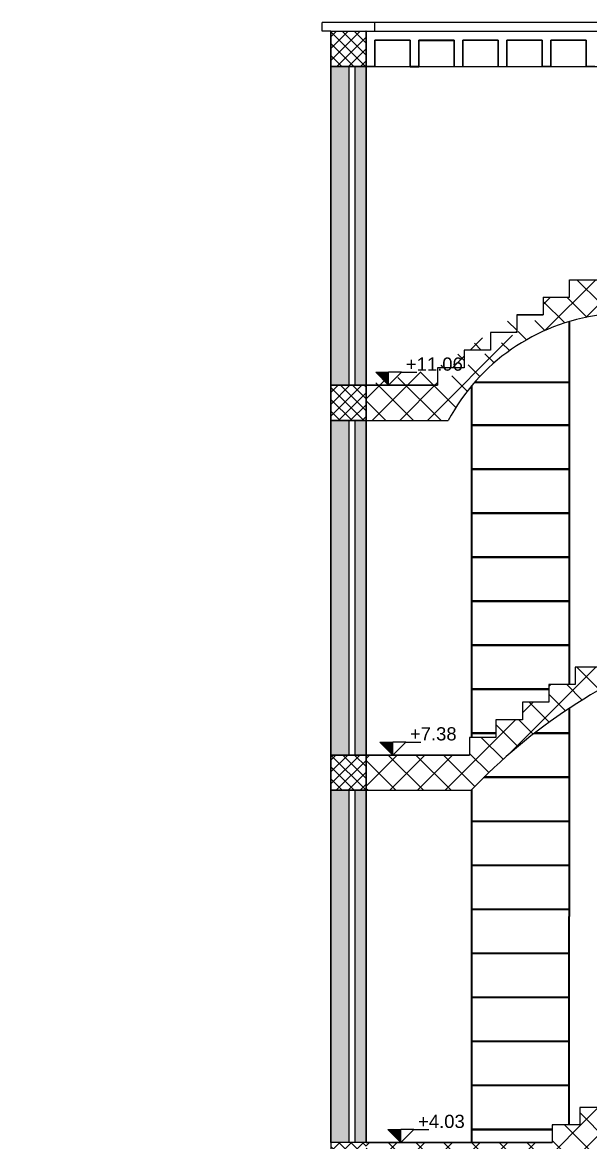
# Model space of a CAD drawing. Header units: millimetres. Extents: x 2459 to 3981, y 1231 to 4850.
# Drawn here: x 3777.07 to 3783.52, y 1245.81 to 1258.54 of the extents above; entities that cross this region are included whole.
import ezdxf

# ---------------------------------------------------------------- set-up
doc = ezdxf.new("R2010")
doc.units = ezdxf.units.MM
doc.styles.get("Standard").update_dxf_attribs({"font": 'arial.ttf'})
pattern_1 = [(45, (120.35798, 5e-13), (-0.157154482, 0.157154482), []), (135, (120.35798, 5e-13), (-0.157154482, -0.157154482), [])]

msp = doc.modelspace()

# ---------------------------------------------------------------- hatches: boundary and pattern name
h = msp.add_hatch()
h.set_pattern_fill('ANSI37', color=256, scale=0.03)
h.paths.add_polyline_path([(3783.759752, 1240.865233), (3783.359752, 1240.865233), (3783.359752, 1240.465233), (3783.759752, 1240.465233)])
h.paths.add_polyline_path([(3833.204815, 1243.114923), (3832.254815, 1243.114923), (3832.254815, 1242.814923), (3833.204815, 1242.814923)])
h.paths.add_polyline_path([(3815.954815, 1243.114923), (3815.004815, 1243.114923), (3815.004815, 1242.814923), (3815.954815, 1242.814923)])
h.paths.add_polyline_path([(3780.969752, 1240.865233), (3780.569752, 1240.865233), (3780.569752, 1240.465233), (3780.969752, 1240.465233)])
h.paths.add_polyline_path([(3780.969752, 1250.215543), (3780.569752, 1250.215543), (3780.569752, 1249.815543), (3780.969752, 1249.815543)])
h.paths.add_polyline_path([(3780.969752, 1245.813372), (3780.569752, 1245.813372), (3780.569752, 1245.413372), (3780.969752, 1245.413372)])
h.paths.add_polyline_path([(3788.301951, 1240.865233), (3787.901951, 1240.865233), (3787.901951, 1240.465233), (3788.301951, 1240.465233)])
h.paths.add_polyline_path([(3790.631951, 1240.865233), (3790.231951, 1240.865233), (3790.231951, 1240.465233), (3790.631951, 1240.465233)])
h.paths.add_polyline_path([(3795.501951, 1240.865233), (3795.101951, 1240.865233), (3795.101951, 1240.465233), (3795.501951, 1240.465233)])
h.paths.add_polyline_path([(3795.501951, 1244.314923), (3795.101951, 1244.314923), (3795.101951, 1243.914923), (3795.501951, 1243.914923)])
h.paths.add_polyline_path([(3790.631951, 1244.314923), (3790.231951, 1244.314923), (3790.231951, 1243.915233), (3790.631951, 1243.915233)])
h.paths.add_polyline_path([(3788.301951, 1244.314923), (3787.901951, 1244.314923), (3787.901951, 1243.915233), (3788.301951, 1243.915233)])
h.paths.add_polyline_path([(3788.301951, 1248.012751), (3787.901951, 1248.012751), (3787.901951, 1247.613062), (3788.181951, 1247.613062), (3788.301951, 1247.612751)])
h.paths.add_polyline_path([(3790.631951, 1248.012751), (3790.231951, 1248.012751), (3790.231951, 1247.612751), (3790.631951, 1247.612751)])
h.paths.add_polyline_path([(3795.501951, 1248.012751), (3795.101951, 1248.012751), (3795.101951, 1247.612751), (3795.501951, 1247.612751)])
h.paths.add_polyline_path([(3795.501951, 1251.814923), (3795.101951, 1251.814923), (3795.101951, 1251.414923), (3795.501951, 1251.414923)])
h.paths.add_polyline_path([(3790.631951, 1251.814923), (3790.231951, 1251.814923), (3790.231951, 1251.414923), (3790.631951, 1251.414923)])
h.paths.add_polyline_path([(3788.301951, 1251.814923), (3787.901951, 1251.814923), (3787.901951, 1251.414923), (3788.301951, 1251.414923)])
h.paths.add_polyline_path([(3790.631951, 1255.614923), (3790.231951, 1255.614923), (3790.231951, 1255.215233), (3790.631951, 1255.215233)])
h.paths.add_polyline_path([(3795.501951, 1255.615233), (3795.101951, 1255.615233), (3795.101951, 1255.215233), (3795.501951, 1255.215233)])
h.paths.add_polyline_path([(3788.301951, 1255.614923), (3787.901951, 1255.614923), (3787.901951, 1255.215233), (3788.301951, 1255.215233)])
h.paths.add_polyline_path([(3788.301951, 1258.438326), (3787.901951, 1258.438241), (3787.901951, 1258.038326), (3788.301951, 1258.038326)])
h.paths.add_polyline_path([(3790.206425, 1258.437715), (3789.806425, 1258.437715), (3789.806425, 1258.037715), (3790.206425, 1258.037715)])
h.paths.add_polyline_path([(3780.968958, 1258.437715), (3780.568958, 1258.437715), (3780.56898, 1258.037715), (3780.969752, 1258.036808)])
h.paths.add_polyline_path([(3780.969752, 1254.415543), (3780.569752, 1254.415543), (3780.569752, 1254.015543), (3780.969752, 1254.015543)])
at = {"linetype": 'Continuous', "lineweight": -3, "ltscale": 0.01, "true_color": 0x939598, "transparency": 33554559}
h = msp.add_hatch(dxfattribs=at)
h.set_pattern_fill('ANGLE', color=252, scale=0.01)
h.set_pattern_definition([(0, (120.35798, 5e-13), (0, 0.06985), [0.0508, -0.01905]), (90, (120.35798, 5e-13), (-0.06985, 4e-18), [0.0508, -0.01905])])
h.paths.add_polyline_path([(3780.769752, 1245.413372), (3780.56967, 1245.413372), (3780.569752, 1243.915233), (3780.56967, 1243.815233), (3780.769752, 1243.815233)])
h.paths.add_polyline_path([(3795.501951, 1243.914923), (3795.373621, 1243.914923), (3795.373621, 1240.865233), (3795.501951, 1240.865233)])
h.paths.add_polyline_path([(3795.307434, 1243.914923), (3795.101951, 1243.914923), (3795.101951, 1240.865233), (3795.307434, 1240.865233)])
h.paths.add_polyline_path([(3795.307434, 1251.414923), (3795.101951, 1251.414923), (3795.101951, 1248.012751), (3795.307434, 1248.012751)])
h.paths.add_polyline_path([(3795.501951, 1251.414923), (3795.373621, 1251.414923), (3795.373621, 1248.012751), (3795.501951, 1248.012751)])
h.paths.add_polyline_path([(3795.501951, 1255.215233), (3795.373621, 1255.215233), (3795.373621, 1251.814923), (3795.501951, 1251.814923)])
h.paths.add_polyline_path([(3795.307434, 1247.612751), (3795.101951, 1247.612751), (3795.101951, 1244.314923), (3795.307434, 1244.314923)])
h.paths.add_polyline_path([(3795.501951, 1247.612751), (3795.373621, 1247.612751), (3795.373621, 1244.314923), (3795.501951, 1244.314923)])
h.paths.add_polyline_path([(3795.307434, 1255.215233), (3795.101951, 1255.215233), (3795.101951, 1251.814923), (3795.307434, 1251.814923)])
h.paths.add_polyline_path([(3790.011908, 1258.037715), (3789.806425, 1258.037715), (3789.806425, 1255.614923), (3790.011908, 1255.614923)])
h.paths.add_polyline_path([(3790.206425, 1258.037715), (3790.078095, 1258.037715), (3790.078095, 1255.614923), (3790.207219, 1255.614923)])
h.paths.add_polyline_path([(3780.77444, 1258.03725), (3780.56898, 1258.037715), (3780.569178, 1254.415543), (3780.77444, 1254.415543)])
h.paths.add_polyline_path([(3780.969752, 1258.036808), (3780.840628, 1258.037101), (3780.840628, 1254.415543), (3780.969752, 1254.415543)])
h.paths.add_polyline_path([(3780.775234, 1254.015543), (3780.569752, 1254.015543), (3780.569752, 1250.215543), (3780.775234, 1250.215543)])
h.paths.add_polyline_path([(3780.969752, 1254.015543), (3780.841422, 1254.015543), (3780.841422, 1250.215543), (3780.969752, 1250.215543)])
h.paths.add_polyline_path([(3780.775234, 1249.815543), (3780.569752, 1249.815543), (3780.569752, 1245.813372), (3780.775234, 1245.813372)])
h.paths.add_polyline_path([(3780.969752, 1249.815543), (3780.841422, 1249.815543), (3780.841422, 1245.813372), (3780.969752, 1245.813372)])
h.paths.add_polyline_path([(3780.969752, 1245.413372), (3780.840628, 1245.413372), (3780.840628, 1243.815233), (3780.969752, 1243.815233)])
h.paths.add_polyline_path([(3780.775234, 1241.715314), (3780.569752, 1241.715314), (3780.569752, 1240.865233), (3780.775234, 1240.865233)])
h.paths.add_polyline_path([(3780.969752, 1241.715314), (3780.841422, 1241.715314), (3780.841422, 1240.865233), (3780.969752, 1240.865233)])
at = {"ltscale": 0.01, "transparency": 33554559}
h = msp.add_hatch(dxfattribs=at)
h.set_pattern_fill('ANSI37', color=256, scale=0.07)
h.set_pattern_definition(pattern_1)
h.paths.add_polyline_path([(3782.681951, 1255.215233), (3782.981951, 1255.215233)], flags=17)
edge = h.paths.add_edge_path()
edge.add_line((3783.281951, 1255.614923), (3783.631938, 1255.614923))
edge.add_line((3783.631938, 1255.614923), (3783.631938, 1255.215233))
edge.add_line((3783.281951, 1255.414923), (3783.281951, 1255.614923))
edge.add_arc((3783.928215, 1252.943387), 2.291083, 97.4301642, 152.0974627)
edge.add_line((3782.981951, 1255.414923), (3783.281951, 1255.414923))
edge.add_line((3782.981951, 1255.414923), (3782.981951, 1255.215233))
edge.add_line((3782.681951, 1255.215233), (3782.681951, 1255.015543))
edge.add_line((3782.981951, 1255.215233), (3782.681951, 1255.215233))
edge.add_line((3782.681951, 1255.215233), (3782.981951, 1255.215233))
edge.add_line((3782.681951, 1255.215233), (3782.981951, 1255.215233))
edge.add_line((3782.381951, 1255.015543), (3782.381951, 1254.815543))
edge.add_line((3782.681951, 1255.015543), (3782.381951, 1255.015543))
edge.add_line((3782.081951, 1254.815543), (3782.081951, 1254.615543))
edge.add_line((3782.381951, 1254.815543), (3782.081951, 1254.815543))
edge.add_line((3781.781951, 1254.615543), (3781.781951, 1254.415543))
edge.add_line((3782.081951, 1254.615543), (3781.781951, 1254.615543))
edge.add_line((3780.969752, 1254.015543), (3781.903482, 1254.015543))
edge.add_line((3780.969752, 1254.415543), (3781.781951, 1254.415543))
edge.add_line((3780.969752, 1254.415543), (3780.969752, 1254.015543))
at = {"ltscale": 0.01}
h = msp.add_hatch(color=256, dxfattribs=at)
h.dxf.hatch_style = 1
h.paths.add_polyline_path([(3781.225851, 1254.563025), (3781.078369, 1254.563025), (3781.225851, 1254.415543)])
at = {"transparency": 33554559}
h = msp.add_hatch(dxfattribs=at)
h.set_pattern_fill('ANSI37', color=256, scale=0.07)
h.set_pattern_definition(pattern_1)
edge = h.paths.add_edge_path()
edge.add_arc((3786.868761, 1245.307339), 6.517512, 110.4214895, 136.2346691)
edge.add_line((3782.161951, 1249.815543), (3780.969752, 1249.815543))
edge.add_line((3780.969752, 1249.815543), (3780.969752, 1250.215543))
edge.add_line((3780.969752, 1250.215543), (3782.144661, 1250.215543))
edge.add_line((3782.144661, 1250.215543), (3782.144661, 1250.415543))
edge.add_line((3782.144661, 1250.415543), (3782.444661, 1250.415543))
edge.add_line((3782.444661, 1250.415543), (3782.444661, 1250.615543))
edge.add_line((3782.444661, 1250.615543), (3782.744661, 1250.615543))
edge.add_line((3782.744661, 1250.615543), (3782.744661, 1250.815543))
edge.add_line((3782.744661, 1250.815543), (3783.044661, 1250.815543))
edge.add_line((3783.044661, 1250.815543), (3783.044661, 1251.015543))
edge.add_line((3783.044661, 1251.015543), (3783.344661, 1251.015543))
edge.add_line((3783.344661, 1251.015543), (3783.344661, 1251.215543))
edge.add_line((3783.344661, 1251.215543), (3783.644661, 1251.215543))
edge.add_line((3783.644661, 1251.215543), (3783.644661, 1251.415233))
edge.add_line((3783.644661, 1251.415233), (3783.944661, 1251.415233))
edge.add_line((3783.944661, 1251.415233), (3783.944661, 1251.614923))
edge.add_line((3783.944661, 1251.614923), (3784.244661, 1251.614923))
edge.add_line((3784.244661, 1251.614923), (3784.244661, 1251.814923))
edge.add_line((3784.244661, 1251.814923), (3784.785734, 1251.814923))
edge.add_line((3784.785734, 1251.814923), (3784.785734, 1251.415233))
edge.add_line((3784.785734, 1251.415233), (3784.594647, 1251.415233))
edge = h.paths.add_edge_path(flags=17)
edge.add_line((3783.644661, 1251.415233), (3783.944661, 1251.415233))
edge.add_line((3783.644661, 1251.415233), (3783.944661, 1251.415233))
edge.add_line((3782.144661, 1250.215543), (3781.516901, 1250.215543))
edge.add_line((3782.144661, 1250.215543), (3781.844661, 1250.215543))
at = {"ltscale": 0.01}
h = msp.add_hatch(color=256, dxfattribs=at)
h.dxf.hatch_style = 1
h.paths.add_polyline_path([(3781.272169, 1250.363025), (3781.124686, 1250.363025), (3781.272169, 1250.215543)])
at = {"transparency": 33554559}
h = msp.add_hatch(dxfattribs=at)
h.set_pattern_fill('ANSI37', color=256, scale=0.07)
h.set_pattern_definition(pattern_1)
h.paths.add_polyline_path([(3780.569752, 1241.715314), (3779.720309, 1241.715314), (3779.720309, 1241.385233), (3779.420309, 1241.385233), (3779.420309, 1241.205233), (3779.120309, 1241.205233), (3779.120309, 1241.035233), (3778.820309, 1241.035233), (3778.820309, 1240.865233), (3777.065568, 1240.865233), (3777.065568, 1240.465233), (3779.066646, 1240.465233), (3779.47846, 1240.877047), (3780.048463, 1241.054813), (3780.569752, 1241.054813)])
h.paths.add_polyline_path([(3786.073038, 1248.012751), (3786.287494, 1248.012751), (3786.287494, 1247.613062), (3783.08283, 1245.413372), (3780.969752, 1245.413372), (3780.969752, 1245.813372), (3783.08283, 1245.813372), (3783.08283, 1246.013372), (3783.396279, 1246.013372), (3783.396279, 1246.213372), (3783.673038, 1246.213372), (3783.673038, 1246.413372), (3783.973038, 1246.413372), (3783.973038, 1246.613372), (3784.273038, 1246.613372), (3784.273038, 1246.813372), (3784.573038, 1246.813372), (3784.573038, 1247.013372), (3784.873038, 1247.013372), (3784.873038, 1247.213372), (3785.173038, 1247.213372), (3785.173038, 1247.413372), (3785.473038, 1247.413372), (3785.473038, 1247.613062), (3785.773038, 1247.613062), (3785.773038, 1247.812751), (3786.073038, 1247.812751)])
edge = h.paths.add_edge_path()
edge.add_line((3780.969752, 1241.715373), (3780.969752, 1240.865233))
edge.add_line((3780.969752, 1240.865233), (3782.017908, 1240.865233))
edge.add_line((3785.801951, 1244.314923), (3786.06221, 1244.314923))
edge.add_line((3786.06221, 1243.915233), (3786.06221, 1244.314923))
edge.add_line((3786.06221, 1243.915233), (3785.801951, 1243.915233))
edge.add_line((3785.801951, 1244.114923), (3785.801951, 1244.314923))
edge.add_line((3785.501951, 1244.114923), (3785.801951, 1244.114923))
edge.add_line((3785.801951, 1243.915233), (3783.080964, 1242.128845))
edge.add_line((3785.501951, 1244.114923), (3785.501951, 1243.915233))
edge.add_line((3784.901951, 1243.515543), (3784.601951, 1243.515543))
edge.add_line((3784.901951, 1243.715543), (3784.901951, 1243.515543))
edge.add_line((3785.201951, 1243.715543), (3784.901951, 1243.715543))
edge.add_line((3785.201951, 1243.915233), (3785.201951, 1243.715543))
edge.add_line((3785.501951, 1243.915233), (3785.201951, 1243.915233))
edge.add_line((3785.201951, 1243.915233), (3785.501951, 1243.915233))
edge.add_line((3783.701951, 1242.715543), (3783.401951, 1242.715543))
edge.add_line((3783.701951, 1242.915543), (3783.701951, 1242.715543))
edge.add_line((3784.001951, 1242.915543), (3783.701951, 1242.915543))
edge.add_line((3784.001951, 1243.115543), (3784.001951, 1242.915543))
edge.add_line((3784.301951, 1243.115543), (3784.001951, 1243.115543))
edge.add_line((3784.301951, 1243.315543), (3784.301951, 1243.115543))
edge.add_line((3784.601951, 1243.315543), (3784.301951, 1243.315543))
edge.add_line((3784.601951, 1243.515543), (3784.601951, 1243.315543))
edge.add_line((3783.401951, 1242.515543), (3783.125192, 1242.515543))
edge.add_line((3783.401951, 1242.715543), (3783.401951, 1242.515543))
edge.add_arc((3783.657232, 1240.56507), 1.666577, 110.2293695, 169.6239718)
edge.add_line((3782.811743, 1242.115543), (3782.402485, 1242.115543))
edge.add_line((3782.811743, 1242.315543), (3782.811743, 1242.115543))
edge.add_line((3783.125192, 1242.315543), (3782.811743, 1242.315543))
edge.add_line((3783.125192, 1242.515543), (3783.125192, 1242.315543))
edge.add_line((3782.12502, 1241.715543), (3780.969752, 1241.715314))
edge.add_line((3782.12502, 1241.915543), (3782.12502, 1241.715543))
edge.add_line((3782.402485, 1241.915543), (3782.12502, 1241.915543))
edge.add_line((3782.402485, 1242.115543), (3782.402485, 1241.915543))
at = {"ltscale": 0.01}
h = msp.add_hatch(color=256, dxfattribs=at)
h.dxf.hatch_style = 1
h.paths.add_polyline_path([(3781.364577, 1245.960854), (3781.217095, 1245.960854), (3781.364577, 1245.813372)])

# ---------------------------------------------------------------- linework, layer by layer
for p, q in [((3781.068958, 1258.536808), (3780.468958, 1258.536808)), ((3780.468958, 1258.437715), (3780.468958, 1258.536808)), ((3780.568958, 1258.437715), (3780.468958, 1258.437715)), ((3780.568958, 1258.437715), (3780.569752, 1243.915233)), ((3780.568958, 1258.037715), (3780.568958, 1258.437715)), ((3780.968958, 1258.437715), (3781.068958, 1258.437715)), ((3780.969752, 1258.437715), (3787.901951, 1258.437715, 0.889686)), ((3780.969752, 1258.437715), (3780.969752, 1258.036567)), ((3781.027436, 1258.536808), (3781.027436, 1258.537715)), ((3789.706425, 1258.537715), (3781.068958, 1258.536808)), ((3781.068958, 1258.437715), (3781.068958, 1258.536808)), ((3781.126643, 1258.436808), (3789.706425, 1258.438622)), ((3781.469752, 1258.336813), (3781.069752, 1258.336813)), ((3781.069752, 1258.336813), (3781.069752, 1258.036813)), ((3781.469752, 1258.335958), (3781.069752, 1258.335958)), ((3781.069752, 1258.335958), (3781.069752, 1258.035958)), ((3781.469752, 1258.335958), (3781.069752, 1258.335958)), ((3781.069752, 1258.335958), (3781.069752, 1258.035958)), ((3781.469752, 1258.036813), (3781.469752, 1258.336813)), ((3781.469752, 1258.035958), (3781.469752, 1258.335958)), ((3781.469752, 1258.035958), (3781.469752, 1258.335958)), ((3781.969752, 1258.336865), (3781.569752, 1258.336865)), ((3781.569752, 1258.336865), (3781.569752, 1258.036865)), ((3781.969752, 1258.334011), (3781.569752, 1258.334011)), ((3781.569752, 1258.334011), (3781.569752, 1258.034011)), ((3781.969752, 1258.334011), (3781.569752, 1258.334011)), ((3781.569752, 1258.334011), (3781.569752, 1258.034011)), ((3781.969752, 1258.036865), (3781.969752, 1258.336865)), ((3781.969752, 1258.034011), (3781.969752, 1258.334011)), ((3781.969752, 1258.034011), (3781.969752, 1258.334011)), ((3782.469752, 1258.336916), (3782.069752, 1258.336916)), ((3782.069752, 1258.336916), (3782.069752, 1258.036916)), ((3782.469752, 1258.334918), (3782.069752, 1258.334918)), ((3782.069752, 1258.334918), (3782.069752, 1258.034918)), ((3782.469752, 1258.334918), (3782.069752, 1258.334918)), ((3782.069752, 1258.334918), (3782.069752, 1258.034918)), ((3782.469752, 1258.036916), (3782.469752, 1258.336916)), ((3782.469752, 1258.034918), (3782.469752, 1258.334918)), ((3782.469752, 1258.034918), (3782.469752, 1258.334918)), ((3782.969752, 1258.336813), (3782.569752, 1258.336813)), ((3782.569752, 1258.336813), (3782.569752, 1258.036813)), ((3782.969752, 1258.335825), (3782.569752, 1258.335825)), ((3782.569752, 1258.335825), (3782.569752, 1258.035825)), ((3782.969752, 1258.335825), (3782.569752, 1258.335825)), ((3782.569752, 1258.335825), (3782.569752, 1258.035825)), ((3782.969752, 1258.036813), (3782.969752, 1258.336813)), ((3782.969752, 1258.035825), (3782.969752, 1258.335825)), ((3782.969752, 1258.035825), (3782.969752, 1258.335825)), ((3783.469752, 1258.33702), (3783.069752, 1258.33702)), ((3783.069752, 1258.33702), (3783.069752, 1258.03702)), ((3783.469752, 1258.336164), (3783.069752, 1258.336164)), ((3783.069752, 1258.336164), (3783.069752, 1258.036164)), ((3783.469752, 1258.336164), (3783.069752, 1258.336164)), ((3783.069752, 1258.336164), (3783.069752, 1258.036164)), ((3783.469752, 1258.03702), (3783.469752, 1258.33702)), ((3783.469752, 1258.036164), (3783.469752, 1258.336164)), ((3783.469752, 1258.036164), (3783.469752, 1258.336164)), ((3781.069752, 1258.036813), (3780.969752, 1258.036808)), ((3780.969752, 1258.036567), (3781.069752, 1258.036526)), ((3780.969752, 1258.036567), (3781.069752, 1258.035958)), ((3781.026643, 1258.036808), (3789.806425, 1258.037715)), ((3781.569752, 1258.036865), (3781.469752, 1258.035958)), ((3781.469752, 1258.036854), (3781.569752, 1258.036813)), ((3781.469752, 1258.034621), (3781.569752, 1258.034579)), ((3781.969752, 1258.036906), (3782.069752, 1258.036865)), ((3781.969752, 1258.035528), (3782.069752, 1258.035486)), ((3782.069752, 1258.034918), (3781.969752, 1258.034011)), ((3782.469752, 1258.036958), (3782.569752, 1258.036916)), ((3782.469752, 1258.036435), (3782.569752, 1258.036394)), ((3782.569752, 1258.035825), (3782.469752, 1258.034918)), ((3782.969752, 1258.036854), (3783.069752, 1258.036813)), ((3782.969752, 1258.036774), (3783.069752, 1258.036732)), ((3783.069752, 1258.036732), (3782.969752, 1258.035825)), ((3783.569752, 1258.037071), (3783.469752, 1258.036164)), ((3783.469752, 1258.037061), (3783.569752, 1258.03702)), ((3783.469752, 1258.036825), (3783.569752, 1258.036784)), ((3783.281951, 1255.614923), (3789.801951, 1255.614923)), ((3783.281951, 1255.414923, -0.227476), (3783.281951, 1255.614923, 0.772524)), ((3782.981951, 1255.414923, -0.227476), (3783.281951, 1255.414923, -0.227476)), ((3782.981951, 1255.414923, -0.227476), (3782.981951, 1255.215233, -0.227476)), ((3782.681951, 1255.215233), (3782.981951, 1255.215233)), ((3782.681951, 1255.215233), (3782.981951, 1255.215233)), ((3782.681951, 1255.215233, 0.785091), (3782.981951, 1255.215233, 0.785091)), ((3782.681951, 1255.215233, 0.772524), (3782.981951, 1255.215233, 0.772524)), ((3782.981951, 1255.215233, -0.227476), (3782.681951, 1255.215233, -0.227476)), ((3782.681951, 1255.215233, -0.227476), (3782.681951, 1255.015543, -0.227476)), ((3783.271951, 1255.133046, 0.317121), (3783.271951, 1251.015543, 0.91714)), ((3783.281951, 1255.133046, 0.317121), (3783.281951, 1251.015543, 0.91714)), ((3782.681951, 1255.015543, -0.227476), (3782.381951, 1255.015543, -0.227476)), ((3782.381951, 1255.015543, -0.227476), (3782.381951, 1254.815543, -0.227476)), ((3782.381951, 1254.815543, -0.227476), (3782.081951, 1254.815543, -0.227476)), ((3782.081951, 1254.815543, -0.227476), (3782.081951, 1254.615543, -0.227476)), ((3781.078369, 1254.563025, -0.113738), (3781.225851, 1254.563025, -0.113738)), ((3781.225851, 1254.415543, -0.113738), (3781.225851, 1254.563025, -0.113738)), ((3781.225851, 1254.415543, -0.113738), (3781.373334, 1254.563025, -0.113738)), ((3781.373334, 1254.563025, -0.113738), (3781.225851, 1254.563025, -0.113738)), ((3781.373334, 1254.563025, -0.113738), (3781.544645, 1254.563025, -0.113738)), ((3782.081951, 1254.615543, -0.227476), (3781.781951, 1254.615543, -0.227476)), ((3781.781951, 1254.615543, -0.227476), (3781.781951, 1254.415543, -0.227476)), ((3781.481951, 1254.415543, -0.227476), (3780.969752, 1254.415543)), ((3781.781951, 1254.415543, -0.227476), (3781.481951, 1254.415543, -0.227476)), ((3782.161951, 1254.402625, 0.325414), (3782.161951, 1250.415543, 0.94025)), ((3782.171951, 1254.414645, 0.32356), (3782.171951, 1250.415543, 0.94025)), ((3782.19905, 1254.4464, 0.320387), (3783.281951, 1254.4464, 0.415724)), ((3782.207793, 1254.4564, 0.321157), (3783.281951, 1254.4564, 0.415724)), ((3783.281951, 1254.4564, 0.415724), (3783.281951, 1253.9564, 0.415724)), ((3783.281951, 1253.9664, 0.415724), (3782.161951, 1253.9664, 0.394225)), ((3783.281951, 1253.9564, 0.415724), (3782.161951, 1253.9564, 0.394225)), ((3783.281951, 1253.4664, 0.415724), (3782.161951, 1253.4664, 0.394225)), ((3783.281951, 1253.4564, 0.415724), (3782.161951, 1253.4564, 0.394225)), ((3783.281951, 1252.9664, 0.415724), (3782.161951, 1252.9664, 0.394225)), ((3783.281951, 1252.9564, 0.415724), (3782.161951, 1252.9564, 0.394225)), ((3783.281951, 1252.4664, 0.415724), (3782.161951, 1252.4664, 0.394225)), ((3783.281951, 1252.4564, 0.415724), (3782.161951, 1252.4564, 0.394225)), ((3783.281951, 1251.9664, 0.415724), (3782.161951, 1251.9664, 0.394225)), ((3783.281951, 1251.9564, 0.415724), (3782.161951, 1251.9564, 0.394225)), ((3783.281951, 1251.4664, 0.415724), (3782.161951, 1251.4664, 0.394225)), ((3783.281951, 1251.4564, 0.415724), (3782.161951, 1251.4564, 0.394225)), ((3783.644661, 1251.215543, -0.012567), (3783.344661, 1251.215543, -0.012567)), ((3783.344661, 1251.215543, -0.012567), (3783.344661, 1251.015543, -0.012567)), ((3783.044661, 1250.9664, 0.411169), (3782.161951, 1250.9664, 0.394225)), ((3783.044661, 1250.9564, 0.411169), (3782.161951, 1250.9564, 0.394225)), ((3783.344661, 1251.015543, -0.012567), (3783.044661, 1251.015543, -0.012567)), ((3783.044661, 1251.015543, -0.012567), (3783.044661, 1250.815543, -0.012567)), ((3783.044661, 1250.815543, -0.012567), (3782.744661, 1250.815543, -0.012567)), ((3782.744661, 1250.815543, -0.012567), (3782.744661, 1250.615543, -0.012567)), ((3783.271951, 1250.742495, 0.925725), (3783.271951, 1250.4664, 0.934406)), ((3783.281951, 1250.749099, 0.925517), (3783.281951, 1248.380233, 1)), ((3782.744661, 1250.615543, -0.012567), (3782.444661, 1250.615543, -0.012567)), ((3782.444661, 1250.615543, -0.012567), (3782.444661, 1250.415543, -0.012567)), ((3782.444661, 1250.4664, 0.399651), (3782.161951, 1250.4664, 0.394225)), ((3782.444661, 1250.4564, 0.399651), (3782.161951, 1250.4564, 0.394225)), ((3783.271951, 1250.4564, 0.415532), (3782.873123, 1250.4564, 0.407876)), ((3783.271951, 1250.4664, 0.415532), (3782.886043, 1250.4664, 0.408124)), ((3783.271951, 1250.4564, 0.93472), (3783.271951, 1249.9664, 0.950127)), ((3781.124686, 1250.363025, -0.006284), (3781.272169, 1250.363025, -0.006284)), ((3781.272169, 1250.215543, -0.006284), (3781.272169, 1250.363025, -0.006284)), ((3781.272169, 1250.215543, -0.006284), (3781.419651, 1250.363025, -0.006284)), ((3781.419651, 1250.363025, -0.006284), (3781.272169, 1250.363025, -0.006284)), ((3781.419651, 1250.363025, -0.006284), (3781.590962, 1250.363025, -0.006284)), ((3782.444661, 1250.415543, -0.012567), (3782.144661, 1250.415543, -0.012567)), ((3782.144661, 1250.415543, -0.012567), (3782.144661, 1250.215543, -0.012567)), ((3781.516901, 1250.215543, -0.012567), (3781.027436, 1250.215543)), ((3782.144661, 1250.215543, -0.012567), (3781.516901, 1250.215543, -0.012567)), ((3782.144661, 1250.215543, -0.012567), (3781.844661, 1250.215543, -0.012567)), ((3783.271951, 1249.9564, 0.415532), (3782.301028, 1249.9564, 0.396894)), ((3783.271951, 1249.9664, 0.42069), (3782.311228, 1249.9664, 0.897788)), ((3783.271951, 1249.9564, 0.950442), (3783.271951, 1248.380233, 1)), ((3781.027436, 1249.815543), (3782.161951, 1249.815543, 0.959115)), ((3782.161951, 1249.815543, 0.959115), (3782.161951, 1248.515233, 1)), ((3782.171951, 1249.82596, 0.897788), (3782.171951, 1249.4664, 0.925827)), ((3783.281951, 1249.4664, 0.415724), (3782.171951, 1249.4664, 0.394416)), ((3782.171951, 1249.4564, 0.926607), (3782.171951, 1248.515233, 1)), ((3783.281951, 1249.4564, 0.415724), (3782.171951, 1249.4564, 0.394416)), ((3783.281951, 1248.9664, 0.415724), (3782.161951, 1248.9664, 0.394225)), ((3783.281951, 1248.9564, 0.415724), (3782.161951, 1248.9564, 0.394225)), ((3782.161951, 1248.515233, 1), (3782.161951, 1245.813372, 1)), ((3782.171951, 1248.515233, 1), (3782.171951, 1245.813372, 1)), ((3783.281951, 1248.4664, 0.415724), (3782.161951, 1248.4664, 0.394225)), ((3783.281951, 1248.4564, 0.415724), (3782.161951, 1248.4564, 0.394225)), ((3783.271951, 1246.013372, 1), (3783.271951, 1248.380233, 1)), ((3783.281951, 1246.013372, 1), (3783.281951, 1248.380233, 1)), ((3783.281951, 1247.9664, 0.415724), (3782.161951, 1247.9664, 0.394225)), ((3783.281951, 1247.9564, 0.415724), (3782.161951, 1247.9564, 0.394225)), ((3783.281951, 1247.4664, 0.415724), (3782.161951, 1247.4664, 0.394225)), ((3783.281951, 1247.4564, 0.415724), (3782.161951, 1247.4564, 0.394225)), ((3783.281951, 1246.9664, 0.415724), (3782.161951, 1246.9664, 0.394225)), ((3783.281951, 1246.9564, 0.415724), (3782.161951, 1246.9564, 0.394225)), ((3783.281951, 1246.4664, 0.415724), (3782.161951, 1246.4664, 0.394225)), ((3783.281951, 1246.4564, 0.415724), (3782.161951, 1246.4564, 0.394225)), ((3783.673038, 1246.213372), (3783.396279, 1246.213372)), ((3783.396279, 1246.213372), (3783.396279, 1246.013372)), ((3783.396279, 1246.013372), (3783.08283, 1246.013372)), ((3783.08283, 1246.013372), (3783.08283, 1245.813372)), ((3781.364577, 1245.813372), (3781.217095, 1245.960854)), ((3781.217095, 1245.960854), (3781.364577, 1245.960854)), ((3781.364577, 1245.813372), (3781.364577, 1245.960854)), ((3781.364577, 1245.813372), (3781.512059, 1245.960854)), ((3781.512059, 1245.960854), (3781.364577, 1245.960854)), ((3781.512059, 1245.960854), (3781.68337, 1245.960854)), ((3783.08283, 1245.9664, 0.411902), (3782.161951, 1245.9664, 0.394225)), ((3783.08283, 1245.9564, 0.411902), (3782.161951, 1245.9564, 0.394225)), ((3783.08283, 1245.813372), (3781.027436, 1245.813372))]:
    msp.add_line(p, q, dxfattribs=at)
for p, q in [((3780.969752, 1258.036808), (3780.969752, 1258.437715)), ((3781.068958, 1258.437715), (3781.126643, 1258.436808)), ((3781.069752, 1258.236813), (3781.069752, 1258.336813)), ((3781.069752, 1258.336813), (3781.469752, 1258.336813)), ((3781.069752, 1258.235958), (3781.069752, 1258.335958)), ((3781.069752, 1258.335958), (3781.469752, 1258.335958)), ((3781.069752, 1258.235958), (3781.069752, 1258.335958)), ((3781.069752, 1258.335958), (3781.469752, 1258.335958)), ((3781.469752, 1258.336813), (3781.469752, 1258.036813)), ((3781.469752, 1258.335958), (3781.469752, 1258.035958)), ((3781.469752, 1258.335958), (3781.469752, 1258.035958)), ((3781.569752, 1258.236865), (3781.569752, 1258.336865)), ((3781.569752, 1258.336865), (3781.969752, 1258.336865)), ((3781.569752, 1258.236813), (3781.569752, 1258.336813)), ((3781.569752, 1258.336813), (3781.969752, 1258.336813)), ((3781.569752, 1258.234011), (3781.569752, 1258.334011)), ((3781.569752, 1258.334011), (3781.969752, 1258.334011)), ((3781.569752, 1258.234011), (3781.569752, 1258.334011)), ((3781.569752, 1258.334011), (3781.969752, 1258.334011)), ((3781.969752, 1258.336865), (3781.969752, 1258.036865)), ((3781.969752, 1258.336813), (3781.969752, 1258.036813)), ((3781.969752, 1258.334011), (3781.969752, 1258.034011)), ((3781.969752, 1258.334011), (3781.969752, 1258.034011)), ((3782.069752, 1258.236916), (3782.069752, 1258.336916)), ((3782.069752, 1258.336916), (3782.469752, 1258.336916)), ((3782.069752, 1258.236813), (3782.069752, 1258.336813)), ((3782.069752, 1258.336813), (3782.469752, 1258.336813)), ((3782.069752, 1258.234918), (3782.069752, 1258.334918)), ((3782.069752, 1258.334918), (3782.469752, 1258.334918)), ((3782.069752, 1258.234918), (3782.069752, 1258.334918)), ((3782.069752, 1258.334918), (3782.469752, 1258.334918)), ((3782.469752, 1258.336916), (3782.469752, 1258.036916)), ((3782.469752, 1258.336813), (3782.469752, 1258.036813)), ((3782.469752, 1258.334918), (3782.469752, 1258.034918)), ((3782.469752, 1258.334918), (3782.469752, 1258.034918)), ((3782.569752, 1258.236813), (3782.569752, 1258.336813)), ((3782.569752, 1258.336813), (3782.969752, 1258.336813)), ((3782.569752, 1258.236813), (3782.569752, 1258.336813)), ((3782.569752, 1258.336813), (3782.969752, 1258.336813)), ((3782.569752, 1258.235825), (3782.569752, 1258.335825)), ((3782.569752, 1258.335825), (3782.969752, 1258.335825)), ((3782.569752, 1258.235825), (3782.569752, 1258.335825)), ((3782.569752, 1258.335825), (3782.969752, 1258.335825)), ((3782.969752, 1258.336813), (3782.969752, 1258.036813)), ((3782.969752, 1258.336813), (3782.969752, 1258.036813)), ((3782.969752, 1258.335825), (3782.969752, 1258.035825)), ((3782.969752, 1258.335825), (3782.969752, 1258.035825)), ((3783.069752, 1258.23702), (3783.069752, 1258.33702)), ((3783.069752, 1258.33702), (3783.469752, 1258.33702)), ((3783.069752, 1258.236813), (3783.069752, 1258.336813)), ((3783.069752, 1258.336813), (3783.469752, 1258.336813)), ((3783.069752, 1258.236164), (3783.069752, 1258.336164)), ((3783.069752, 1258.336164), (3783.469752, 1258.336164)), ((3783.069752, 1258.236164), (3783.069752, 1258.336164)), ((3783.069752, 1258.336164), (3783.469752, 1258.336164)), ((3783.469752, 1258.33702), (3783.469752, 1258.03702)), ((3783.469752, 1258.336813), (3783.469752, 1258.036813)), ((3783.469752, 1258.336164), (3783.469752, 1258.036164)), ((3783.469752, 1258.336164), (3783.469752, 1258.036164)), ((3781.069752, 1258.036813), (3781.069752, 1258.236813)), ((3781.069752, 1258.035958), (3781.069752, 1258.235958)), ((3781.069752, 1258.035958), (3781.069752, 1258.235958)), ((3781.569752, 1258.036865), (3781.569752, 1258.236865)), ((3781.569752, 1258.036813), (3781.569752, 1258.236813)), ((3781.569752, 1258.034011), (3781.569752, 1258.234011)), ((3781.569752, 1258.034011), (3781.569752, 1258.234011)), ((3782.069752, 1258.036916), (3782.069752, 1258.236916)), ((3782.069752, 1258.036813), (3782.069752, 1258.236813)), ((3782.069752, 1258.034918), (3782.069752, 1258.234918)), ((3782.069752, 1258.034918), (3782.069752, 1258.234918)), ((3782.569752, 1258.036813), (3782.569752, 1258.236813)), ((3782.569752, 1258.036813), (3782.569752, 1258.236813)), ((3782.569752, 1258.035825), (3782.569752, 1258.235825)), ((3782.569752, 1258.035825), (3782.569752, 1258.235825)), ((3783.069752, 1258.03702), (3783.069752, 1258.23702)), ((3783.069752, 1258.036813), (3783.069752, 1258.236813)), ((3783.069752, 1258.036164), (3783.069752, 1258.236164)), ((3783.069752, 1258.036164), (3783.069752, 1258.236164)), ((3780.969752, 1245.813372), (3780.969752, 1258.036808)), ((3781.026643, 1258.036808), (3780.969752, 1258.036808)), ((3783.281951, 1255.614923), (3783.631938, 1255.614923)), ((3780.969752, 1254.415543), (3780.969752, 1254.154096)), ((3780.969752, 1254.415543), (3780.969752, 1254.015543)), ((3780.969752, 1254.415543), (3781.781951, 1254.415543, -0.227476)), ((3780.969752, 1254.154096), (3780.969752, 1254.015543)), ((3780.969752, 1254.015543), (3781.903482, 1254.015543)), ((3780.969752, 1254.015543), (3781.903482, 1254.015543)), ((3781.027436, 1250.215543), (3780.969752, 1250.215543)), ((3780.969752, 1250.215543), (3780.969752, 1249.815543)), ((3780.969752, 1250.215543), (3780.969752, 1249.815543)), ((3780.969752, 1250.215543), (3780.969752, 1249.815543)), ((3780.969752, 1250.215543), (3782.144661, 1250.215543, -0.012567)), ((3780.969752, 1249.815543), (3781.027436, 1249.815543)), ((3780.969752, 1249.815543), (3782.161951, 1249.815543, 0.897788)), ((3781.027436, 1245.813372), (3780.969752, 1245.813372)), ((3780.969752, 1245.813372), (3783.08283, 1245.813372))]:
    msp.add_line(p, q)
at = {"linetype": 'Continuous', "lineweight": -3, "ltscale": 0.01}
for p, q in [((3780.77444, 1258.036378), (3780.77444, 1254.415543)), ((3780.840628, 1258.036378), (3780.840628, 1254.415543)), ((3780.775234, 1254.014205), (3780.775234, 1250.215543)), ((3780.841422, 1254.014205), (3780.841422, 1250.215543)), ((3780.775234, 1249.814205), (3780.775234, 1245.813372)), ((3780.841422, 1249.814205), (3780.841422, 1245.813372))]:
    msp.add_line(p, q, dxfattribs=at)
at = {"linetype": 'Continuous', "ltscale": 0.01}
for p, q in [((3781.078369, 1254.563025, -0.113738), (3781.225851, 1254.415543, -0.113738)), ((3781.124686, 1250.363025, -0.006284), (3781.272169, 1250.215543, -0.006284))]:
    msp.add_line(p, q, dxfattribs=at)
for points in [[(3780.568958, 1258.437715), (3780.969752, 1258.437715), (3780.969752, 1258.036808), (3780.56898, 1258.037715)], [(3780.56898, 1258.037715), (3780.969752, 1258.036808), (3780.969752, 1254.415543), (3780.56898, 1254.415543)], [(3780.569752, 1254.415543), (3780.969752, 1254.415543), (3780.969752, 1254.015543), (3780.569752, 1254.015543)], [(3780.569752, 1254.015543), (3780.969752, 1254.015543), (3780.969752, 1250.215543), (3780.569752, 1250.215543)], [(3780.569752, 1250.215543), (3780.969752, 1250.215543), (3780.969752, 1249.815543), (3780.569752, 1249.815543)], [(3780.569752, 1249.815543), (3780.969752, 1249.815543), (3780.969752, 1245.813372), (3780.569752, 1245.813372)]]:
    msp.add_lwpolyline(points, close=True)
at = {"ltscale": 0.01}
for centre, radius, start, end in [((3783.928215, 1252.943387, 0.317121), 2.291083, 97.4301642, 152.0974627), ((3786.868761, 1245.307339, 0.897788), 6.517512, 110.4214895, 136.2346691)]:
    msp.add_arc(centre, radius, start, end, dxfattribs=at)

# ---------------------------------------------------------------- texts
at = {"ltscale": 0.01, "char_height": 0.15, "attachment_point": 1}
for s, insert in [('\\pxi-3,l5,t5;+11.06', (3781.121396, 1254.731529, -1.113738)), ('\\pxi-3,l5,t5;+7.38', (3781.167713, 1250.531529, -1.006284)), ('\\pxi-3,l5,t5;+4.03', (3781.260122, 1246.129357, -1))]:
    msp.add_mtext_dynamic_manual_height_columns(s, width=1.06364951, gutter_width=12.5, heights=[0.040874], dxfattribs=dict(at, insert=insert))

doc.saveas('drawing.dxf')
